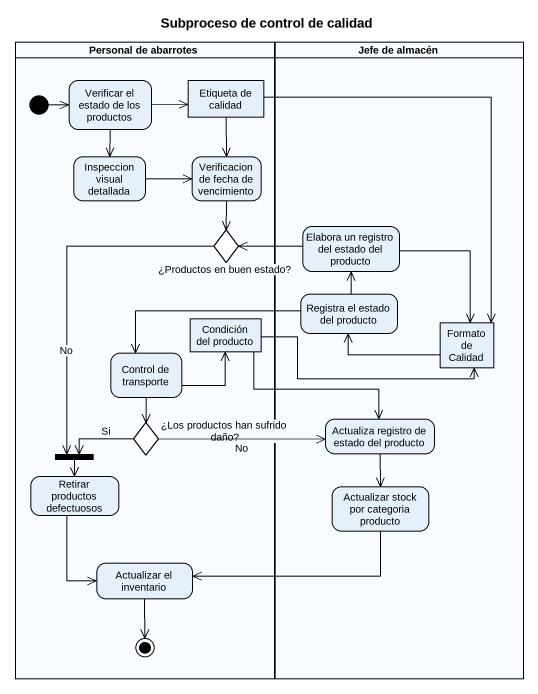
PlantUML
@startuml
title Subproceso de control de calidad
hide empty description
state "Personal de abarrotes" as Personal_de_abarrotes <<partition>> {
  state "Verificar el estado de los productos" as Verificar_el_estado_de_los
  state "Etiqueta de calidad" as Etiqueta_de_calidad <<object>>
  state "Inspeccion visual detallada" as Inspeccion_visual_detallada
  state "Verificacion de fecha de vencimiento" as Verificacion_de_fecha_de
  state "¿Productos en buen estado?" as Productos_en_buen_estado <<choice>>
  state "Condición del producto" as Condición_del_producto <<object>>
  state "Control de transporte" as Control_de_transporte
  state fork1 <<join>>
  state "¿Los productos han sufrido daño?" as Los_productos_han_sufrido <<choice>>
  state "Retirar productos defectuosos" as Retirar_productos
  state "Actualizar el inventario" as Actualizar_el_inventario
  [*] -right-> Verificar_el_estado_de_los
  Actualizar_el_inventario --> [*]
}
state "Jefe de almacén" as Jefe_de_almacén <<partition>> {
  state "Elabora un registro del estado del producto" as Elabora_un_registro_del
  state "Registra el estado del producto" as Registra_el_estado_del
  state "Formato de Calidad" as Formato_de_Calidad <<object>>
  state "Actualiza registro de estado del producto" as Actualiza_registro_de
  state "Actualizar stock por categoria producto" as Actualizar_stock_por
}
Verificar_el_estado_de_los -right-> Etiqueta_de_calidad
Verificar_el_estado_de_los --> Inspeccion_visual_detallada
Etiqueta_de_calidad --> Verificacion_de_fecha_de
Etiqueta_de_calidad --> Formato_de_Calidad
Inspeccion_visual_detallada -right-> Verificacion_de_fecha_de
Verificacion_de_fecha_de --> Productos_en_buen_estado
Productos_en_buen_estado --> fork1 : No
Elabora_un_registro_del -left-> Productos_en_buen_estado
Elabora_un_registro_del --> Formato_de_Calidad
Condición_del_producto -right-> Formato_de_Calidad
Condición_del_producto --> Actualiza_registro_de
Registra_el_estado_del -up-> Elabora_un_registro_del
Registra_el_estado_del -left-> Control_de_transporte
Formato_de_Calidad -left-> Registra_el_estado_del
Control_de_transporte -right-> Condición_del_producto
Control_de_transporte --> Los_productos_han_sufrido
fork1 --> Retirar_productos
Los_productos_han_sufrido -left-> fork1 : Si
Los_productos_han_sufrido -right-> Actualiza_registro_de : No
Actualiza_registro_de --> Actualizar_stock_por
Retirar_productos --> Actualizar_el_inventario
Actualizar_stock_por -left-> Actualizar_el_inventario
@enduml
